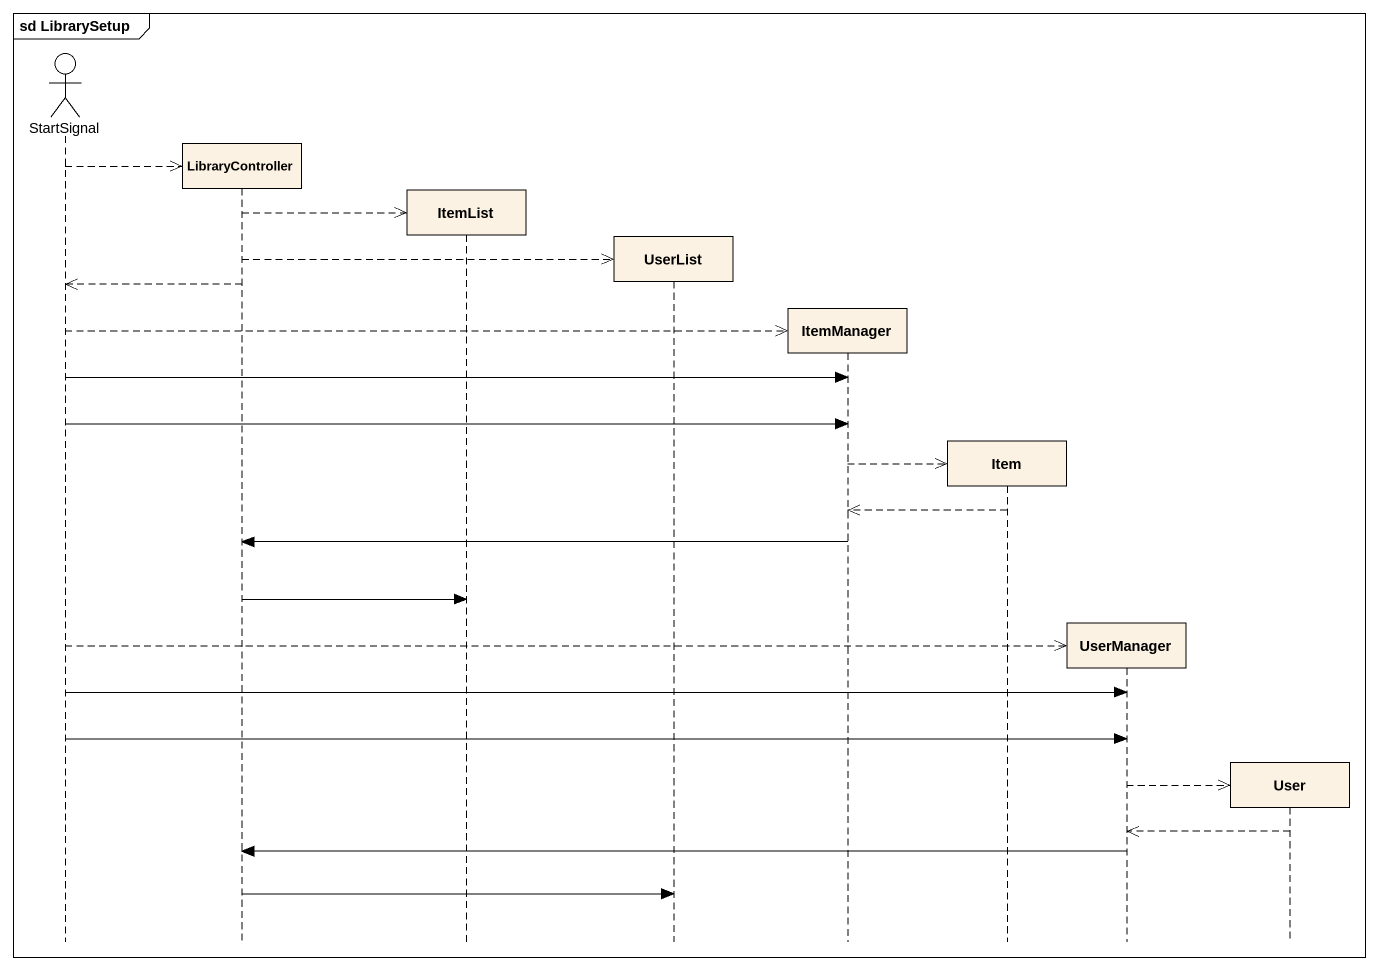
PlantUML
@startuml
mainframe sd LibrarySetup
hide footbox
actor StartSignal
participant LibraryController
participant ItemList
participant UserList
participant ItemManager
participant Item
participant UserManager
participant User

StartSignal -->> LibraryController **
LibraryController -->> ItemList **
LibraryController -->> UserList **
LibraryController -->> StartSignal
StartSignal -->> ItemManager **
StartSignal -> ItemManager
StartSignal -> ItemManager
ItemManager -->> Item **
Item -->> ItemManager
ItemManager -> LibraryController
LibraryController -> ItemList
StartSignal -->> UserManager **
StartSignal -> UserManager
StartSignal -> UserManager
UserManager -->> User **
User -->> UserManager
UserManager -> LibraryController
LibraryController -> UserList
@enduml
